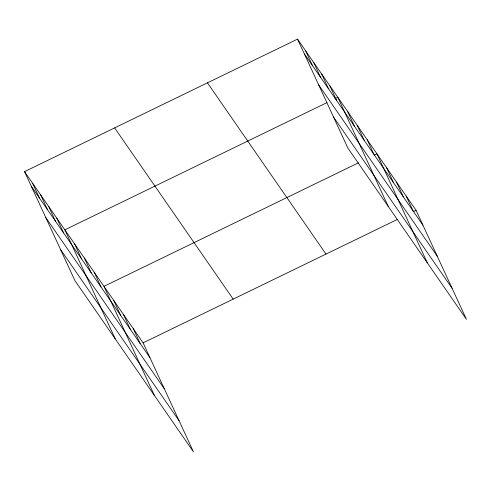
<?xml version="1.0" encoding="UTF-8"?>
<svg xmlns="http://www.w3.org/2000/svg" width="491" height="491" viewBox="0 0 491 491"><rect width="100%" height="100%" fill="white"/><g stroke="black" fill="none" stroke-linecap="round" stroke-linejoin="round"><path stroke-width="0.74" d="M24.55 171.623L143.096 342.853L193.472 451.88L74.927 280.649L24.55 171.623L297.528 39.12L416.073 210.351L466.45 319.377L347.904 148.147L297.528 39.12M326.914 102.644L64.855 229.843L115.232 338.864M335.101 98.666L337.833 97.341L388.209 206.361M358.528 162.791L103.975 286.351L154.352 395.372M374.222 155.174L376.953 153.849L427.33 262.869M143.096 342.853L397.649 219.299M413.342 211.676L416.073 210.351M304.359 53.906L422.904 225.136M318.727 85.004L437.272 256.234M333.536 117.048L452.082 288.272M207.448 82.85L325.993 254.08M114.63 127.899L233.182 299.129M31.381 186.408L149.927 357.638M45.749 217.507L164.295 388.737M60.553 249.551L179.105 420.775M406.296 196.228L413.127 211.007M396.513 182.1L403.344 196.879M386.736 167.971L393.567 182.756M367.176 139.72L374.007 154.499M357.393 125.592L364.224 140.377M347.616 111.469L354.447 126.248M329.774 85.698L336.605 100.477M321.709 74.055L328.54 88.834M313.651 62.412L320.482 77.191M305.592 50.769L312.417 65.549M133.319 328.731L140.144 343.51M123.536 314.602L130.367 329.381M113.759 300.474L120.583 315.259M94.198 272.223L101.023 287.002M84.415 258.094L91.246 272.879M74.638 243.972L81.463 258.751M56.796 218.2L63.627 232.98M48.732 206.558L55.563 221.337M40.673 194.915L47.504 209.694M32.609 183.272L39.44 198.051"/></g></svg>
